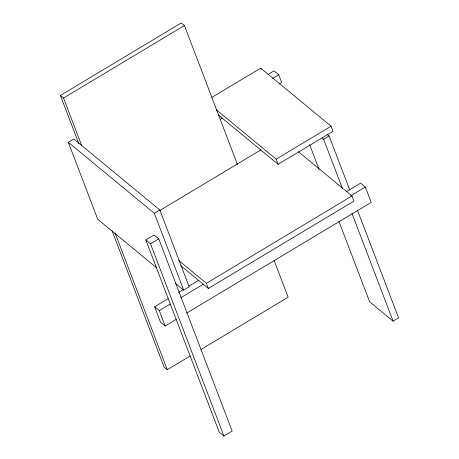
<?xml version="1.0" encoding="UTF-8"?>
<svg xmlns="http://www.w3.org/2000/svg" width="459" height="459" viewBox="0 0 459 459"><rect width="100%" height="100%" fill="white"/><g stroke="black" fill="none" stroke-linecap="round" stroke-linejoin="round"><path stroke-width="0.69" d="M78.799 143.644L60.404 95.461L181.282 22.95L184.409 25.532L237.555 164.718M60.404 95.461L63.531 98.042L184.409 25.532M156.685 267.89L97.681 219.19L68.322 142.301L73.819 139.002L159.841 210.004L189.2 286.892L183.703 290.191L175.436 283.364M211.863 97.411L260.701 68.116L331.082 126.202L333.039 131.331L278.097 164.288L218.163 114.825M267.901 74.553L274.029 70.875L278.722 74.748L281.654 82.442L279.204 83.911M272.589 78.426L278.722 74.748M220.372 119.202L222.213 118.101M68.322 142.301L154.344 213.297L159.841 210.004M159.663 210.589L261.033 149.777M216.206 109.695L276.14 159.164L331.082 126.202M145.824 239.954L154.063 235.008L158.757 238.881L232.162 431.104L223.917 436.05L219.23 432.177L145.824 239.954L150.518 243.827L223.917 436.05M321.977 137.861L323.612 139.215L329.109 135.916L349.804 190.106M150.518 243.827L158.757 238.881M176.21 319.378L165.177 325.999L160.484 322.126L154.608 306.75L168.103 298.654M178.528 292.4L183.434 289.457M188.953 286.146L198.764 280.26M346.545 191.61L360.654 183.147L365.341 187.02L371.216 202.396L186.635 313.124M154.608 306.75L159.302 310.623L170.341 303.996M180.766 297.748L203.452 284.132M350.624 195.85L365.341 187.02M178.781 260.517L206.395 283.312L351.996 195.964L353.958 201.094L208.352 288.436L180.737 265.646M112.019 230.63L164.144 367.137L167.271 369.719L189.974 356.104M201.019 349.477L288.149 297.208L274.098 260.402M338.989 221.542L369.644 301.821L393.105 321.185L398.596 317.886L357.469 210.176M326.928 134.114L329.109 135.916M298.425 151.751L351.996 195.964M323.612 139.215L342.517 188.718M351.973 213.475L393.105 321.185M309.607 144.602L319.057 169.354M260.701 68.116L261.188 69.395M276.14 159.164L278.097 164.288M206.395 283.312L208.352 288.436M154.344 213.297L183.703 290.191M159.302 310.623L165.177 325.999M63.531 98.042L81.673 145.555M115.146 233.212L167.271 369.719"/></g></svg>
